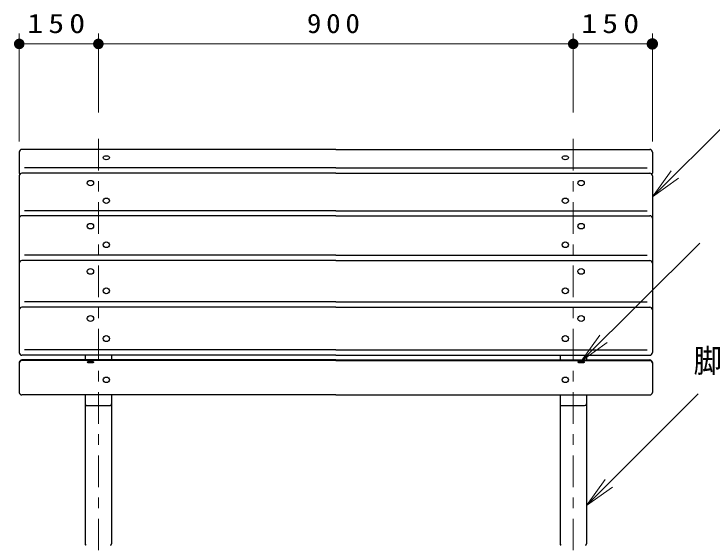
# Model space of a CAD drawing. Units: millimetres on the paper, scale 1:20. Extents: x -365 to 0, y -6 to 257.
# Drawn here: x -284 to -217.8, y 98.6 to 148.9 of the extents above; entities that cross this region are included whole.
import ezdxf

# ---------------------------------------------------------------- set-up
doc = ezdxf.new("R2010")
doc.units = ezdxf.units.MM
doc.linetypes.add('USER2', pattern=[6, 3, -1, 1, -1])
doc.layers.add('1_20', color=3, linetype='Continuous', lineweight=25)
doc.layers.add('CLASS1', color=7, linetype='Continuous', lineweight=13)
doc.styles.add('ＭＳ ゴシック', font='')
doc.styles.get('ＭＳ ゴシック').set_extended_font_data('MS Gothic')

# ---------------------------------------------------------------- blocks, each defined once
blk = doc.blocks.new('filled_dot')
at = {"color": 0, "linetype": 'Continuous', "lineweight": -2, "const_width": 1.25}
blk.add_lwpolyline([(-0.625, 0, 1), (0.625, 0, 1)], format="xyb", close=True, dxfattribs=at)
blk = doc.blocks.new('open_arrow')
at = {"color": 0, "linetype": 'Continuous', "lineweight": -2}
blk.add_lwpolyline([(7.5, 1.25), (0, 0), (7.5, -1.25)], dxfattribs=at)

msp = doc.modelspace()

# ---------------------------------------------------------------- linework, layer by layer
at = {"layer": '1_20', "color": 7, "lineweight": 13}
for p, q in [((-283.479, 136.836), (-283.479, 147.086)), ((-275.979, 139.586), (-275.979, 147.086)), ((-230.979, 139.586), (-230.979, 147.086)), ((-223.479, 136.836), (-223.479, 147.086)), ((-283.479, 146.086), (-275.979, 146.086)), ((-275.979, 146.086), (-230.979, 146.086)), ((-230.979, 146.086), (-223.479, 146.086)), ((-223.478, 131.579), (-212.872, 142.186)), ((-229.728, 102.319), (-219.122, 112.926))]:
    msp.add_line(p, q, dxfattribs=at)
at = {"layer": '1_20', "color": 7, "linetype": 'USER2', "lineweight": 13}
for p, q in [((-275.979, 137.086), (-275.979, 80.57)), ((-230.979, 137.086), (-230.979, 97.086))]:
    msp.add_line(p, q, dxfattribs=at)
at = {"layer": '1_20'}
for p, q in [((-283.479, 135.836), (-283.479, 133.85)), ((-253.479, 136.086), (-283.229, 136.086)), ((-253.479, 136.086), (-223.729, 136.086)), ((-223.479, 135.836), (-223.479, 133.85)), ((-253.479, 134.345), (-282.979, 134.345)), ((-253.479, 134.345), (-223.979, 134.345)), ((-253.479, 133.836), (-283.229, 133.836)), ((-253.479, 133.836), (-223.729, 133.836)), ((-283.479, 133.586), (-283.479, 129.556)), ((-223.479, 133.586), (-223.479, 129.556)), ((-253.479, 129.806), (-283.229, 129.806)), ((-253.479, 130.278), (-282.979, 130.278)), ((-253.479, 130.278), (-223.979, 130.278)), ((-253.479, 129.806), (-223.729, 129.806)), ((-283.479, 129.556), (-283.479, 125.31)), ((-223.479, 129.556), (-223.479, 125.31)), ((-253.479, 126.055), (-282.979, 126.055)), ((-253.479, 126.055), (-223.979, 126.055)), ((-283.479, 125.31), (-283.479, 120.879)), ((-253.479, 125.56), (-283.229, 125.56)), ((-253.479, 125.56), (-223.729, 125.56)), ((-223.479, 125.31), (-223.479, 120.879)), ((-253.479, 121.129), (-283.229, 121.129)), ((-253.479, 121.644), (-282.979, 121.644)), ((-253.479, 121.644), (-223.979, 121.644)), ((-253.479, 121.129), (-223.729, 121.129)), ((-283.479, 120.879), (-283.479, 116.827)), ((-223.479, 120.879), (-223.479, 116.827)), ((-253.479, 116.577), (-283.229, 116.577)), ((-253.479, 117.092), (-282.979, 117.092)), ((-277.229, 116.577), (-277.229, 116.132)), ((-274.729, 116.577), (-274.729, 116.132)), ((-253.479, 117.092), (-223.979, 117.092)), ((-253.479, 116.577), (-223.729, 116.577)), ((-232.229, 116.577), (-232.229, 116.132)), ((-229.729, 116.577), (-229.729, 116.132)), ((-283.479, 115.882), (-283.479, 113.059)), ((-253.479, 116.132), (-283.229, 116.132)), ((-253.479, 116.08), (-283.229, 116.08)), ((-253.479, 116.132), (-223.729, 116.132)), ((-253.479, 116.08), (-223.729, 116.08)), ((-223.479, 115.882), (-223.479, 113.059)), ((-253.479, 112.809), (-283.229, 112.809)), ((-277.229, 112.809), (-277.229, 98.686)), ((-274.729, 112.809), (-274.729, 98.686)), ((-253.479, 112.809), (-223.729, 112.809)), ((-232.229, 112.809), (-232.229, 98.686)), ((-229.729, 112.809), (-229.729, 98.686)), ((-277.054, 111.801), (-274.904, 111.801)), ((-232.053, 111.801), (-229.903, 111.801))]:
    msp.add_line(p, q, dxfattribs=at)
for centre, radius, start, end in [((-283.229, 135.836), 0.25, 90.00002, 180), ((-223.729, 135.836), 0.25, 0, 89.99998), ((-283.229, 133.85), 0.25, 180, 211.88043), ((-283.229, 133.586), 0.25, 90, 180), ((-223.729, 133.586), 0.25, 0, 90), ((-223.729, 133.85), 0.25, 328.11957, 0), ((-283.229, 129.556), 0.25, 90, 180), ((-223.729, 129.556), 0.25, 0, 90), ((-283.229, 125.31), 0.25, 90, 180), ((-223.729, 125.31), 0.25, 0, 90), ((-283.229, 120.879), 0.25, 90, 180), ((-223.729, 120.879), 0.25, 0, 90), ((-283.229, 116.827), 0.25, 180, 269.99998), ((-223.729, 116.827), 0.25, 270.00002, 0), ((-283.229, 115.882), 0.25, 90.00002, 180), ((-283.229, 115.83), 0.25, 90.00002, 180), ((-223.729, 115.882), 0.25, 0, 89.99998), ((-223.729, 115.83), 0.25, 0, 89.99998), ((-283.229, 113.059), 0.25, 180, 269.99998), ((-223.729, 113.059), 0.25, 270.00002, 0), ((-277.054, 111.976), 0.175, 179.99998, 270.00002), ((-277.054, 111.976), 0.175, 180, 269.99998), ((-274.904, 111.976), 0.175, 270.00002, 0), ((-274.904, 111.976), 0.175, 269.99998, 0.00002), ((-232.054, 111.976), 0.175, 179.99998, 270.00002), ((-232.054, 111.976), 0.175, 179.99998, 270.00002), ((-229.904, 111.976), 0.175, 270.00002, 0), ((-229.904, 111.976), 0.175, 270.00002, 0), ((-277.129, 98.686), 0.1, 179.99998, 270.00002), ((-274.829, 98.686), 0.1, 270.00002, 0), ((-232.129, 98.686), 0.1, 179.99998, 270.00002), ((-229.828, 98.686), 0.1, 270.00002, 0)]:
    msp.add_arc(centre, radius, start, end, dxfattribs=at)
for centre, major_axis, ratio in [((-275.229, 135.303), (0.3, 0), 0.626755), ((-231.729, 135.303), (-0.3, 0), 0.626755), ((-276.729, 132.894), (0.3, 0), 0.83708), ((-230.229, 132.894), (-0.3, 0), 0.83708), ((-275.229, 131.22), (0.3, 0), 0.83708), ((-231.729, 131.22), (-0.3, 0), 0.83708), ((-276.729, 128.813), (0.3, 0), 0.882705), ((-230.229, 128.813), (-0.3, 0), 0.882705), ((-275.229, 127.048), (0.3, 0), 0.882705), ((-231.729, 127.048), (-0.3, 0), 0.882705), ((-276.729, 124.523), (0.3, 0), 0.921237), ((-230.229, 124.523), (-0.3, 0), 0.921237), ((-275.229, 122.681), (0.3, 0), 0.92121), ((-231.729, 122.681), (-0.3, 0), 0.92121), ((-276.729, 120.056), (0.3, 0), 0.949898), ((-230.229, 120.056), (-0.3, 0), 0.949898), ((-275.229, 118.157), (0.3, 0), 0.949898), ((-231.729, 118.157), (-0.3, 0), 0.949898), ((-276.729, 115.93), (0.3, 0), 0.284055), ((-230.229, 115.93), (-0.3, 0), 0.284055), ((-275.229, 114.25), (0.3, 0), 0.878838), ((-231.729, 114.25), (-0.3, 0), 0.878838)]:
    msp.add_ellipse(centre, major_axis=major_axis, ratio=ratio, dxfattribs=at)
at = {"layer": 'CLASS1'}
msp.add_line((-230.229, 116.015), (-218.967, 127.188), dxfattribs=at)

# ---------------------------------------------------------------- block references
at = {"layer": '1_20', "color": 7, "lineweight": 13, "xscale": 0.4, "yscale": 0.4}
for p in [(-283.479, 146.086), (-275.979, 146.086)]:
    msp.add_blockref('filled_dot', p, dxfattribs=at)
at = {"layer": '1_20', "color": 7, "lineweight": 13}
for name, p, xscale, yscale, rotation in [('filled_dot', (-275.979, 146.086), 0.4, 0.4, 180), ('filled_dot', (-230.979, 146.086), 0.4, 0.4, 180), ('filled_dot', (-223.479, 146.086), 0.431, 0.431, 180), ('open_arrow', (-223.478, 131.579), 0.4, 0.4, 45), ('open_arrow', (-229.728, 102.319), 0.4, 0.4, 45)]:
    msp.add_blockref(name, p, dxfattribs=dict(at, xscale=xscale, yscale=yscale, rotation=rotation))
at = {"layer": 'CLASS1', "xscale": 0.4, "yscale": 0.4, "rotation": 44.8}
msp.add_blockref('open_arrow', (-230.229, 116.015), dxfattribs=at)

# ---------------------------------------------------------------- texts
at = {"layer": '1_20', "color": 7, "style": 'ＭＳ ゴシック'}
for s, insert, char_height, attachment_point in [('\\T1.33;\\W1.2;150', (-279.729, 147.086), 1.833, 8), ('\\T1.33;\\W1.1;900', (-253.479, 147.086), 1.833, 8), ('\\T1.33;\\W1.2;150', (-227.229, 147.086), 1.833, 8), ('\\T1.5;\\W0.9;脚：鋳鉄\u3000FC\\~200', (-219.572, 115.926), 2.199, 4)]:
    msp.add_mtext(s, dxfattribs=dict(at, insert=insert, char_height=char_height, attachment_point=attachment_point))

doc.saveas('drawing.dxf')
